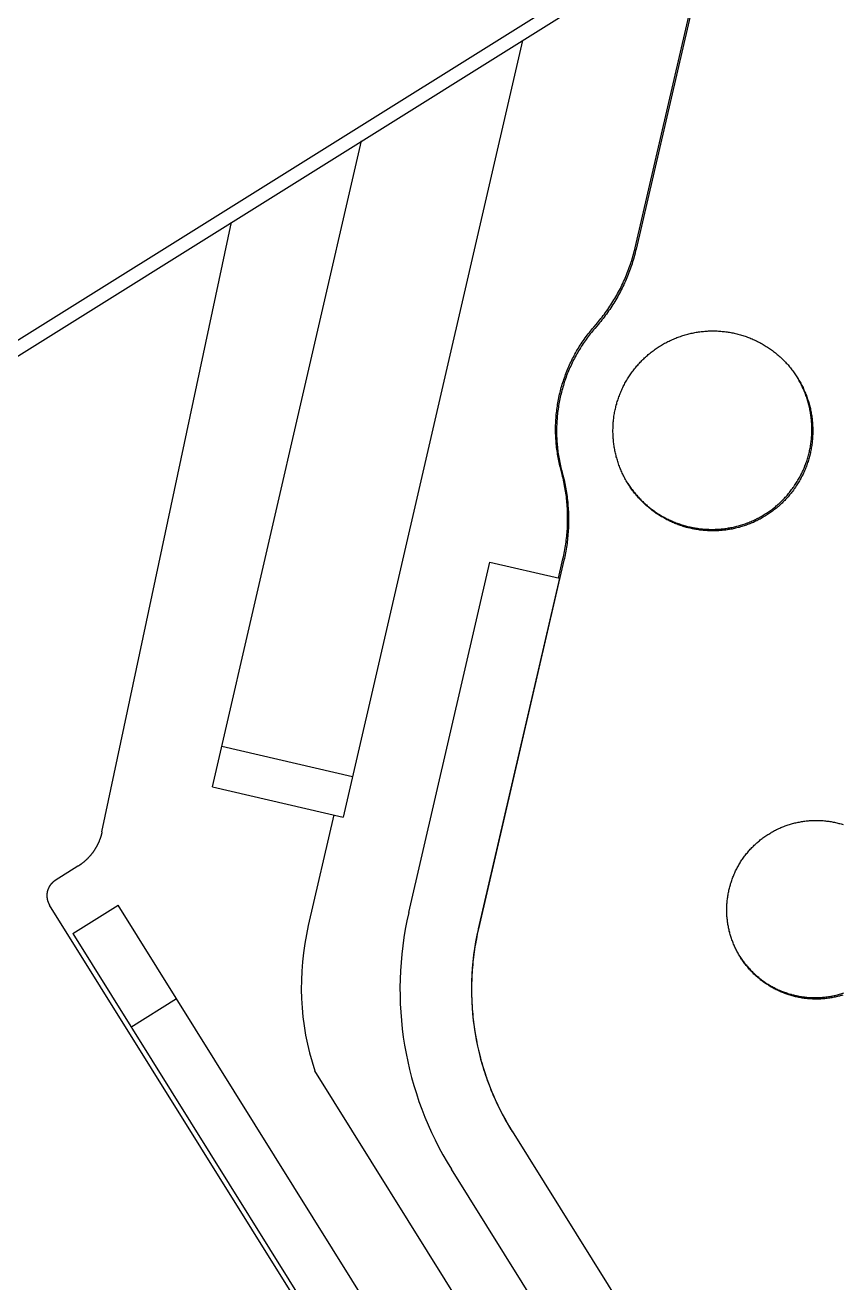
# Model space of a CAD drawing. Extents: x 1551 to 113148, y -1700 to 77018.
# Drawn here: x 14222.3 to 14313.9, y 59973.6 to 60114.3 of the extents above; entities that cross this region are included whole.
import ezdxf

# ---------------------------------------------------------------- set-up
doc = ezdxf.new("R2010")
doc.units = 0
doc.header["$LTSCALE"] = 500
doc.header["$MEASUREMENT"] = 0
doc.linetypes.add('CENTER', pattern=[3, 2.5, -0.25, 0, -0.25])
doc.layers.get('0').update_dxf_attribs({"linetype": 'CONTINUOUS'})

# ---------------------------------------------------------------- blocks, each defined once
blk = doc.blocks.new('platform_side')
at = {"linetype": 'Continuous'}
for p, q in [((-11331.72, 5303.7), (-9545.99, 6419.55)), ((-11330.93, 5302.43), (-9545.19, 6418.28)), ((-9820.26, 6215.32), (-9811.83, 6251.66)), ((-9811.67, 6251.77), (-9820.16, 6215.15)), ((-9832.89, 6238.51), (-9852.95, 6151.62)), ((-9867.56, 6155), (-9850.88, 6227.27)), ((-9879.95, 6149.95), (-9865.45, 6218.16)), ((-9821.1, 6188.98), (-9821.08, 6188.94)), ((-9845.61, 6140.92), (-9836.52, 6180.13)), ((-9828.23, 6180.35), (-9837.8, 6139.09)), ((-9836.52, 6180.13), (-9828.73, 6178.33)), ((-9828.84, 6178.35), (-9828.34, 6180.51)), ((-9828.73, 6178.33), (-9837.82, 6139.12)), ((-9866.52, 6159.53), (-9851.9, 6156.15)), ((-9867.56, 6155), (-9852.95, 6151.62)), ((-9856.84, 6139.48), (-9853.94, 6151.85)), ((-9882.64, 6146.11), (-9885.18, 6144.52)), ((-9835.43, 6061.13), (-9885.82, 6141.77)), ((-9883.23, 6138.57), (-9878.14, 6141.75)), ((-9806.8, 6027.57), (-9878.14, 6141.75)), ((-9883.23, 6138.57), (-9811.89, 6024.39)), ((-9808.54, 6136.03), (-9808.52, 6136)), ((-9876.7, 6128.12), (-9871.61, 6131.3)), ((-9839.15, 6096.06), (-9856.13, 6123.23)), ((-9834.03, 6116.45), (-9798.01, 6058.79)), ((-9763.57, 5988.58), (-9840.82, 6112.21))]:
    blk.add_line(p, q, dxfattribs=at)
for points in [[(-9824.9, 6206.44), (-9824.63, 6206.74), (-9824.49, 6206.9), (-9824.36, 6207.06), (-9824.22, 6207.23), (-9824.09, 6207.39), (-9823.96, 6207.56), (-9823.83, 6207.72), (-9823.7, 6207.89), (-9823.58, 6208.06), (-9823.46, 6208.23), (-9823.33, 6208.41), (-9823.21, 6208.58), (-9823.1, 6208.76), (-9822.98, 6208.93), (-9822.87, 6209.11), (-9822.75, 6209.29), (-9822.64, 6209.47), (-9822.54, 6209.65), (-9822.43, 6209.83), (-9822.32, 6210.01), (-9822.22, 6210.2), (-9822.12, 6210.39), (-9822.02, 6210.57), (-9821.92, 6210.76), (-9821.83, 6210.95), (-9821.74, 6211.14), (-9821.65, 6211.33), (-9821.56, 6211.52), (-9821.47, 6211.71), (-9821.38, 6211.91), (-9821.3, 6212.1), (-9821.22, 6212.3), (-9821.14, 6212.49), (-9821.07, 6212.69), (-9820.99, 6212.89), (-9820.92, 6213.09), (-9820.85, 6213.29), (-9820.78, 6213.49), (-9820.71, 6213.69), (-9820.65, 6213.89), (-9820.59, 6214.09), (-9820.53, 6214.3), (-9820.47, 6214.5), (-9820.42, 6214.7), (-9820.36, 6214.91), (-9820.31, 6215.11), (-9820.26, 6215.32)], [(-9820.16, 6215.15), (-9820.21, 6214.95), (-9820.26, 6214.74), (-9820.31, 6214.54), (-9820.37, 6214.33), (-9820.42, 6214.13), (-9820.48, 6213.93), (-9820.54, 6213.73), (-9820.61, 6213.53), (-9820.67, 6213.33), (-9820.74, 6213.13), (-9820.81, 6212.93), (-9820.88, 6212.73), (-9820.96, 6212.53), (-9821.04, 6212.33), (-9821.11, 6212.14), (-9821.19, 6211.94), (-9821.28, 6211.75), (-9821.36, 6211.56), (-9821.45, 6211.36), (-9821.54, 6211.17), (-9821.63, 6210.98), (-9821.72, 6210.79), (-9821.82, 6210.6), (-9821.91, 6210.41), (-9822.01, 6210.23), (-9822.11, 6210.04), (-9822.21, 6209.86), (-9822.32, 6209.67), (-9822.43, 6209.49), (-9822.53, 6209.31), (-9822.65, 6209.13), (-9822.76, 6208.95), (-9822.87, 6208.77), (-9822.99, 6208.59), (-9823.11, 6208.42), (-9823.23, 6208.25), (-9823.35, 6208.07), (-9823.47, 6207.9), (-9823.6, 6207.73), (-9823.72, 6207.56), (-9823.85, 6207.39), (-9823.98, 6207.23), (-9824.12, 6207.06), (-9824.25, 6206.9), (-9824.39, 6206.74), (-9824.53, 6206.57), (-9824.79, 6206.27)], [(-9828.48, 6190.14), (-9828.59, 6190.53), (-9828.63, 6190.71), (-9828.68, 6190.9), (-9828.72, 6191.09), (-9828.77, 6191.28), (-9828.81, 6191.46), (-9828.84, 6191.65), (-9828.88, 6191.84), (-9828.91, 6192.03), (-9828.94, 6192.22), (-9828.97, 6192.41), (-9829, 6192.6), (-9829.03, 6192.79), (-9829.05, 6192.98), (-9829.07, 6193.17), (-9829.09, 6193.37), (-9829.11, 6193.56), (-9829.12, 6193.75), (-9829.13, 6193.94), (-9829.14, 6194.13), (-9829.15, 6194.33), (-9829.16, 6194.52), (-9829.16, 6194.71), (-9829.16, 6194.9), (-9829.16, 6195.1), (-9829.16, 6195.29), (-9829.16, 6195.48), (-9829.15, 6195.67), (-9829.14, 6195.87), (-9829.13, 6196.06), (-9829.12, 6196.25), (-9829.1, 6196.44), (-9829.09, 6196.64), (-9829.07, 6196.83), (-9829.04, 6197.02), (-9829.02, 6197.21), (-9829, 6197.4), (-9828.97, 6197.59), (-9828.94, 6197.78), (-9828.91, 6197.97), (-9828.87, 6198.16), (-9828.84, 6198.35), (-9828.8, 6198.54), (-9828.76, 6198.73), (-9828.72, 6198.92), (-9828.67, 6199.11), (-9828.62, 6199.29), (-9828.58, 6199.48), (-9828.53, 6199.67), (-9828.47, 6199.85), (-9828.42, 6200.04), (-9828.36, 6200.22), (-9828.3, 6200.41), (-9828.24, 6200.59), (-9828.18, 6200.77), (-9828.11, 6200.96), (-9828.05, 6201.14), (-9827.98, 6201.32), (-9827.91, 6201.5), (-9827.83, 6201.68), (-9827.76, 6201.86), (-9827.68, 6202.03), (-9827.6, 6202.21), (-9827.52, 6202.39), (-9827.44, 6202.56), (-9827.35, 6202.73), (-9827.27, 6202.91), (-9827.18, 6203.08), (-9827.09, 6203.25), (-9827, 6203.42), (-9826.9, 6203.59), (-9826.81, 6203.76), (-9826.71, 6203.93), (-9826.61, 6204.09), (-9826.51, 6204.26), (-9826.4, 6204.42), (-9826.3, 6204.58), (-9826.19, 6204.74), (-9826.08, 6204.9), (-9825.97, 6205.06), (-9825.86, 6205.22), (-9825.74, 6205.38), (-9825.63, 6205.53), (-9825.51, 6205.69), (-9825.39, 6205.84), (-9825.27, 6205.99), (-9825.15, 6206.14), (-9825.02, 6206.29), (-9824.9, 6206.44)], [(-9824.79, 6206.27), (-9824.92, 6206.12), (-9825.04, 6205.98), (-9825.16, 6205.83), (-9825.28, 6205.68), (-9825.4, 6205.53), (-9825.52, 6205.37), (-9825.63, 6205.22), (-9825.75, 6205.06), (-9825.86, 6204.91), (-9825.97, 6204.75), (-9826.08, 6204.59), (-9826.18, 6204.43), (-9826.29, 6204.27), (-9826.39, 6204.11), (-9826.49, 6203.94), (-9826.59, 6203.78), (-9826.69, 6203.61), (-9826.79, 6203.45), (-9826.88, 6203.28), (-9826.97, 6203.11), (-9827.06, 6202.94), (-9827.15, 6202.77), (-9827.24, 6202.59), (-9827.32, 6202.42), (-9827.4, 6202.25), (-9827.48, 6202.07), (-9827.56, 6201.9), (-9827.64, 6201.72), (-9827.72, 6201.54), (-9827.79, 6201.36), (-9827.86, 6201.19), (-9827.93, 6201.01), (-9828, 6200.82), (-9828.06, 6200.64), (-9828.12, 6200.46), (-9828.19, 6200.28), (-9828.25, 6200.09), (-9828.3, 6199.91), (-9828.36, 6199.73), (-9828.41, 6199.54), (-9828.46, 6199.35), (-9828.51, 6199.17), (-9828.56, 6198.98), (-9828.6, 6198.79), (-9828.65, 6198.6), (-9828.69, 6198.41), (-9828.72, 6198.23), (-9828.76, 6198.04), (-9828.8, 6197.85), (-9828.83, 6197.66), (-9828.86, 6197.46), (-9828.89, 6197.27), (-9828.91, 6197.08), (-9828.94, 6196.89), (-9828.96, 6196.7), (-9828.98, 6196.51), (-9829, 6196.31), (-9829.01, 6196.12), (-9829.02, 6195.93), (-9829.04, 6195.73), (-9829.04, 6195.54), (-9829.05, 6195.35), (-9829.06, 6195.15), (-9829.06, 6194.96), (-9829.06, 6194.77), (-9829.06, 6194.57), (-9829.05, 6194.38), (-9829.05, 6194.19), (-9829.04, 6193.99), (-9829.03, 6193.8), (-9829.02, 6193.61), (-9829, 6193.41), (-9828.99, 6193.22), (-9828.97, 6193.03), (-9828.95, 6192.83), (-9828.92, 6192.64), (-9828.9, 6192.45), (-9828.87, 6192.26), (-9828.84, 6192.07), (-9828.81, 6191.88), (-9828.78, 6191.68), (-9828.74, 6191.49), (-9828.7, 6191.3), (-9828.66, 6191.11), (-9828.62, 6190.92), (-9828.58, 6190.74), (-9828.53, 6190.55), (-9828.48, 6190.36), (-9828.38, 6189.97)], [(-9821.05, 6188.89), (-9821.12, 6189.01), (-9821.19, 6189.13), (-9821.26, 6189.25), (-9821.33, 6189.37), (-9821.4, 6189.49), (-9821.46, 6189.61), (-9821.53, 6189.74), (-9821.59, 6189.86), (-9821.65, 6189.98), (-9821.71, 6190.11), (-9821.76, 6190.23), (-9821.82, 6190.36), (-9821.88, 6190.49), (-9821.93, 6190.62), (-9821.98, 6190.74), (-9822.03, 6190.87), (-9822.08, 6191), (-9822.12, 6191.13), (-9822.17, 6191.27), (-9822.21, 6191.4), (-9822.25, 6191.53), (-9822.29, 6191.66), (-9822.33, 6191.79), (-9822.37, 6191.93), (-9822.4, 6192.06), (-9822.44, 6192.2), (-9822.47, 6192.33), (-9822.5, 6192.47), (-9822.53, 6192.6), (-9822.55, 6192.74), (-9822.58, 6192.88), (-9822.6, 6193.01), (-9822.62, 6193.15), (-9822.64, 6193.29), (-9822.66, 6193.42), (-9822.68, 6193.56), (-9822.69, 6193.7), (-9822.7, 6193.84), (-9822.72, 6193.98), (-9822.73, 6194.12), (-9822.73, 6194.25), (-9822.74, 6194.39), (-9822.74, 6194.53), (-9822.75, 6194.67), (-9822.75, 6194.81), (-9822.75, 6194.95), (-9822.74, 6195.09), (-9822.74, 6195.23), (-9822.73, 6195.36), (-9822.73, 6195.5), (-9822.72, 6195.64), (-9822.71, 6195.78), (-9822.69, 6195.92), (-9822.68, 6196.06), (-9822.66, 6196.2), (-9822.64, 6196.33), (-9822.63, 6196.47), (-9822.6, 6196.61), (-9822.58, 6196.75), (-9822.56, 6196.88), (-9822.53, 6197.02), (-9822.5, 6197.16), (-9822.47, 6197.29), (-9822.44, 6197.43), (-9822.41, 6197.56), (-9822.37, 6197.7), (-9822.33, 6197.83), (-9822.3, 6197.97), (-9822.26, 6198.1), (-9822.21, 6198.23), (-9822.17, 6198.36), (-9822.13, 6198.5), (-9822.08, 6198.63), (-9822.03, 6198.76), (-9821.98, 6198.89), (-9821.93, 6199.02), (-9821.88, 6199.15), (-9821.82, 6199.28), (-9821.77, 6199.4), (-9821.71, 6199.53), (-9821.65, 6199.66), (-9821.59, 6199.78), (-9821.52, 6199.91), (-9821.46, 6200.03), (-9821.4, 6200.15), (-9821.33, 6200.27), (-9821.26, 6200.39), (-9821.19, 6200.51), (-9821.12, 6200.63), (-9821.05, 6200.75), (-9820.97, 6200.87), (-9820.9, 6200.98), (-9820.82, 6201.1), (-9820.74, 6201.21), (-9820.66, 6201.32), (-9820.58, 6201.44), (-9820.5, 6201.55), (-9820.41, 6201.66), (-9820.33, 6201.77), (-9820.24, 6201.88), (-9820.15, 6201.98), (-9820.06, 6202.09), (-9819.97, 6202.19), (-9819.88, 6202.3), (-9819.79, 6202.4), (-9819.69, 6202.5), (-9819.6, 6202.6), (-9819.5, 6202.7), (-9819.4, 6202.8), (-9819.3, 6202.89), (-9819.2, 6202.99), (-9819.1, 6203.08), (-9819, 6203.18), (-9818.89, 6203.27), (-9818.79, 6203.36), (-9818.68, 6203.45), (-9818.57, 6203.53), (-9818.47, 6203.62), (-9818.36, 6203.71), (-9818.25, 6203.79), (-9818.13, 6203.87), (-9818.02, 6203.95), (-9817.91, 6204.03), (-9817.79, 6204.11), (-9817.68, 6204.19), (-9817.56, 6204.26), (-9817.44, 6204.34), (-9817.32, 6204.41), (-9817.2, 6204.48), (-9817.08, 6204.55), (-9816.96, 6204.62), (-9816.84, 6204.68), (-9816.72, 6204.75), (-9816.59, 6204.81), (-9816.47, 6204.87), (-9816.34, 6204.93), (-9816.22, 6204.99), (-9816.09, 6205.05), (-9815.96, 6205.1), (-9815.83, 6205.16), (-9815.71, 6205.21), (-9815.58, 6205.26), (-9815.45, 6205.31), (-9815.32, 6205.36), (-9815.18, 6205.4), (-9815.05, 6205.45), (-9814.92, 6205.49), (-9814.79, 6205.53), (-9814.65, 6205.57), (-9814.52, 6205.61), (-9814.38, 6205.64), (-9814.25, 6205.68), (-9814.11, 6205.71), (-9813.98, 6205.74), (-9813.84, 6205.77), (-9813.71, 6205.8), (-9813.57, 6205.83), (-9813.43, 6205.85), (-9813.29, 6205.87), (-9813.16, 6205.89), (-9813.02, 6205.91), (-9812.88, 6205.93), (-9812.74, 6205.95), (-9812.6, 6205.96), (-9812.46, 6205.97), (-9812.32, 6205.98), (-9812.18, 6205.99), (-9812.05, 6206), (-9811.91, 6206), (-9811.77, 6206.01), (-9811.63, 6206.01), (-9811.49, 6206.01), (-9811.35, 6206.01), (-9811.21, 6206), (-9811.08, 6206), (-9810.94, 6205.99), (-9810.8, 6205.98), (-9810.66, 6205.97), (-9810.52, 6205.96), (-9810.39, 6205.95), (-9810.25, 6205.93), (-9810.11, 6205.91), (-9809.97, 6205.89), (-9809.84, 6205.87), (-9809.7, 6205.85), (-9809.56, 6205.83), (-9809.43, 6205.8), (-9809.29, 6205.78), (-9809.16, 6205.75), (-9809.02, 6205.72), (-9808.89, 6205.68), (-9808.75, 6205.65), (-9808.62, 6205.61), (-9808.48, 6205.58), (-9808.35, 6205.54), (-9808.22, 6205.5), (-9808.09, 6205.46), (-9807.95, 6205.41), (-9807.82, 6205.37)], [(-9807.82, 6205.37), (-9807.69, 6205.32), (-9807.56, 6205.27), (-9807.43, 6205.22), (-9807.31, 6205.17), (-9807.18, 6205.11), (-9807.05, 6205.06), (-9806.92, 6205), (-9806.8, 6204.94), (-9806.67, 6204.88), (-9806.55, 6204.82), (-9806.42, 6204.76), (-9806.3, 6204.7), (-9806.18, 6204.63), (-9806.06, 6204.56), (-9805.94, 6204.49), (-9805.82, 6204.42), (-9805.7, 6204.35), (-9805.58, 6204.28), (-9805.46, 6204.2), (-9805.35, 6204.12), (-9805.23, 6204.05), (-9805.12, 6203.97), (-9805, 6203.89), (-9804.89, 6203.8), (-9804.78, 6203.72), (-9804.67, 6203.64), (-9804.56, 6203.55), (-9804.45, 6203.46), (-9804.35, 6203.37), (-9804.24, 6203.28), (-9804.14, 6203.19), (-9804.03, 6203.1), (-9803.93, 6203), (-9803.83, 6202.91), (-9803.73, 6202.81), (-9803.63, 6202.71), (-9803.53, 6202.61), (-9803.44, 6202.51), (-9803.34, 6202.41), (-9803.25, 6202.31), (-9803.15, 6202.2), (-9803.06, 6202.1), (-9802.97, 6201.99), (-9802.88, 6201.88), (-9802.8, 6201.77), (-9802.71, 6201.66), (-9802.62, 6201.55), (-9802.54, 6201.44), (-9802.46, 6201.33), (-9802.38, 6201.21), (-9802.3, 6201.1), (-9802.22, 6200.98), (-9802.15, 6200.87), (-9802.07, 6200.75)], [(-9802.07, 6200.75), (-9802, 6200.63), (-9801.93, 6200.51), (-9801.86, 6200.39), (-9801.79, 6200.27), (-9801.72, 6200.15), (-9801.66, 6200.03), (-9801.59, 6199.91), (-9801.53, 6199.78), (-9801.47, 6199.66), (-9801.41, 6199.53), (-9801.36, 6199.41), (-9801.3, 6199.28), (-9801.25, 6199.15), (-9801.19, 6199.03), (-9801.14, 6198.9), (-9801.09, 6198.77), (-9801.04, 6198.64), (-9801, 6198.51), (-9800.95, 6198.38), (-9800.91, 6198.24), (-9800.87, 6198.11), (-9800.83, 6197.98), (-9800.79, 6197.85), (-9800.75, 6197.71), (-9800.72, 6197.58), (-9800.68, 6197.44), (-9800.65, 6197.31), (-9800.62, 6197.17), (-9800.59, 6197.04), (-9800.57, 6196.9), (-9800.54, 6196.77), (-9800.52, 6196.63), (-9800.5, 6196.49), (-9800.48, 6196.36), (-9800.46, 6196.22), (-9800.44, 6196.08), (-9800.43, 6195.94), (-9800.42, 6195.8), (-9800.4, 6195.66), (-9800.39, 6195.53), (-9800.39, 6195.39), (-9800.38, 6195.25), (-9800.38, 6195.11), (-9800.37, 6194.97), (-9800.37, 6194.83), (-9800.37, 6194.69), (-9800.38, 6194.55), (-9800.38, 6194.42), (-9800.39, 6194.28), (-9800.39, 6194.14), (-9800.4, 6194), (-9800.41, 6193.86), (-9800.43, 6193.72), (-9800.44, 6193.58), (-9800.46, 6193.45), (-9800.48, 6193.31), (-9800.5, 6193.17), (-9800.52, 6193.03), (-9800.54, 6192.9), (-9800.56, 6192.76), (-9800.59, 6192.62), (-9800.62, 6192.49), (-9800.65, 6192.35), (-9800.68, 6192.21), (-9800.71, 6192.08), (-9800.75, 6191.94), (-9800.79, 6191.81), (-9800.82, 6191.68), (-9800.86, 6191.54), (-9800.91, 6191.41), (-9800.95, 6191.28), (-9800.99, 6191.15), (-9801.04, 6191.01), (-9801.09, 6190.88), (-9801.14, 6190.75), (-9801.19, 6190.62), (-9801.24, 6190.49), (-9801.3, 6190.37), (-9801.35, 6190.24), (-9801.41, 6190.11), (-9801.47, 6189.99), (-9801.53, 6189.86), (-9801.6, 6189.74), (-9801.66, 6189.61), (-9801.72, 6189.49), (-9801.79, 6189.37), (-9801.86, 6189.25), (-9801.93, 6189.13), (-9802, 6189.01), (-9802.07, 6188.89), (-9802.15, 6188.77), (-9802.22, 6188.66), (-9802.3, 6188.54), (-9802.38, 6188.43), (-9802.46, 6188.32), (-9802.54, 6188.2), (-9802.62, 6188.09), (-9802.71, 6187.98), (-9802.79, 6187.87), (-9802.88, 6187.77), (-9802.97, 6187.66), (-9803.06, 6187.55), (-9803.15, 6187.45), (-9803.24, 6187.34), (-9803.33, 6187.24), (-9803.43, 6187.14), (-9803.52, 6187.04), (-9803.62, 6186.94), (-9803.72, 6186.84), (-9803.82, 6186.75), (-9803.92, 6186.65), (-9804.02, 6186.56), (-9804.12, 6186.46), (-9804.23, 6186.37), (-9804.33, 6186.28), (-9804.44, 6186.19), (-9804.55, 6186.11), (-9804.65, 6186.02), (-9804.76, 6185.94), (-9804.87, 6185.85), (-9804.99, 6185.77), (-9805.1, 6185.69), (-9805.21, 6185.61), (-9805.33, 6185.53), (-9805.44, 6185.45), (-9805.56, 6185.38), (-9805.68, 6185.31), (-9805.8, 6185.23), (-9805.92, 6185.16), (-9806.04, 6185.09), (-9806.16, 6185.02), (-9806.28, 6184.96), (-9806.4, 6184.89), (-9806.53, 6184.83), (-9806.65, 6184.77), (-9806.78, 6184.71), (-9806.9, 6184.65), (-9807.03, 6184.59), (-9807.16, 6184.54), (-9807.29, 6184.48), (-9807.41, 6184.43), (-9807.54, 6184.38), (-9807.67, 6184.33), (-9807.8, 6184.28), (-9807.94, 6184.24), (-9808.07, 6184.19), (-9808.2, 6184.15), (-9808.33, 6184.11), (-9808.47, 6184.07), (-9808.6, 6184.03), (-9808.74, 6184), (-9808.87, 6183.96), (-9809.01, 6183.93), (-9809.14, 6183.9), (-9809.28, 6183.87), (-9809.41, 6183.84), (-9809.55, 6183.82), (-9809.69, 6183.79), (-9809.83, 6183.77), (-9809.96, 6183.75), (-9810.1, 6183.73), (-9810.24, 6183.71), (-9810.38, 6183.7), (-9810.52, 6183.68), (-9810.66, 6183.67), (-9810.8, 6183.66), (-9810.94, 6183.65), (-9811.07, 6183.64), (-9811.21, 6183.64), (-9811.35, 6183.64), (-9811.49, 6183.63), (-9811.63, 6183.63), (-9811.77, 6183.64), (-9811.91, 6183.64), (-9812.04, 6183.64), (-9812.18, 6183.65), (-9812.32, 6183.66), (-9812.46, 6183.67), (-9812.6, 6183.68), (-9812.73, 6183.7), (-9812.87, 6183.71), (-9813.01, 6183.73), (-9813.15, 6183.75), (-9813.28, 6183.77), (-9813.42, 6183.79), (-9813.56, 6183.81), (-9813.69, 6183.84), (-9813.83, 6183.87), (-9813.96, 6183.89), (-9814.1, 6183.93), (-9814.23, 6183.96), (-9814.37, 6183.99), (-9814.5, 6184.03), (-9814.64, 6184.06), (-9814.77, 6184.1), (-9814.9, 6184.14), (-9815.03, 6184.19), (-9815.17, 6184.23), (-9815.3, 6184.28)], [(-9802.03, 6200.68), (-9802.1, 6200.8), (-9802.12, 6200.83)], [(-9800.53, 6193.86), (-9800.52, 6194), (-9800.51, 6194.14), (-9800.5, 6194.28), (-9800.49, 6194.41), (-9800.49, 6194.55), (-9800.48, 6194.69), (-9800.48, 6194.83), (-9800.48, 6194.97), (-9800.48, 6195.11), (-9800.48, 6195.25), (-9800.48, 6195.39), (-9800.49, 6195.52), (-9800.5, 6195.66), (-9800.51, 6195.8), (-9800.52, 6195.94), (-9800.53, 6196.08), (-9800.54, 6196.22), (-9800.56, 6196.36), (-9800.58, 6196.49), (-9800.6, 6196.63), (-9800.62, 6196.77), (-9800.64, 6196.91), (-9800.67, 6197.04), (-9800.69, 6197.18), (-9800.72, 6197.32), (-9800.75, 6197.45), (-9800.78, 6197.59), (-9800.82, 6197.72), (-9800.85, 6197.86), (-9800.89, 6197.99), (-9800.93, 6198.13), (-9800.97, 6198.26), (-9801.01, 6198.39), (-9801.05, 6198.52), (-9801.09, 6198.66), (-9801.14, 6198.79), (-9801.19, 6198.92), (-9801.24, 6199.05), (-9801.29, 6199.18), (-9801.34, 6199.31), (-9801.4, 6199.44), (-9801.45, 6199.56), (-9801.51, 6199.69), (-9801.57, 6199.82), (-9801.63, 6199.94), (-9801.7, 6200.07), (-9801.76, 6200.19), (-9801.83, 6200.31), (-9801.89, 6200.44), (-9801.96, 6200.56), (-9802.03, 6200.68)], [(-9821.08, 6188.94), (-9821, 6188.83), (-9820.93, 6188.71), (-9820.85, 6188.6), (-9820.77, 6188.48), (-9820.69, 6188.37), (-9820.6, 6188.26), (-9820.52, 6188.15), (-9820.43, 6188.04), (-9820.35, 6187.93), (-9820.26, 6187.83), (-9820.17, 6187.72), (-9820.08, 6187.62), (-9819.99, 6187.51), (-9819.9, 6187.41), (-9819.8, 6187.31), (-9819.71, 6187.21), (-9819.61, 6187.11), (-9819.51, 6187.01), (-9819.41, 6186.92), (-9819.31, 6186.82), (-9819.21, 6186.73), (-9819.11, 6186.63), (-9819, 6186.54), (-9818.9, 6186.45), (-9818.79, 6186.36), (-9818.68, 6186.27), (-9818.57, 6186.19), (-9818.46, 6186.1), (-9818.35, 6186.02), (-9818.24, 6185.94), (-9818.13, 6185.86), (-9818.02, 6185.78), (-9817.9, 6185.7), (-9817.79, 6185.62), (-9817.67, 6185.55), (-9817.55, 6185.47), (-9817.43, 6185.4), (-9817.31, 6185.33), (-9817.19, 6185.26), (-9817.07, 6185.19), (-9816.95, 6185.13), (-9816.83, 6185.06), (-9816.7, 6185), (-9816.58, 6184.94), (-9816.45, 6184.88), (-9816.33, 6184.82), (-9816.2, 6184.76), (-9816.07, 6184.71), (-9815.95, 6184.65), (-9815.82, 6184.6), (-9815.69, 6184.55), (-9815.56, 6184.5), (-9815.43, 6184.45), (-9815.3, 6184.41), (-9815.16, 6184.36), (-9815.03, 6184.32), (-9814.9, 6184.28), (-9814.76, 6184.24), (-9814.63, 6184.2), (-9814.5, 6184.16), (-9814.36, 6184.13), (-9814.23, 6184.1), (-9814.09, 6184.07), (-9813.95, 6184.04), (-9813.82, 6184.01), (-9813.68, 6183.98), (-9813.54, 6183.96), (-9813.41, 6183.94), (-9813.27, 6183.92), (-9813.13, 6183.9), (-9812.99, 6183.88), (-9812.85, 6183.86), (-9812.72, 6183.85), (-9812.58, 6183.84), (-9812.44, 6183.83), (-9812.3, 6183.82), (-9812.16, 6183.81), (-9812.02, 6183.81), (-9811.88, 6183.8), (-9811.74, 6183.8), (-9811.6, 6183.8), (-9811.46, 6183.8), (-9811.32, 6183.81), (-9811.18, 6183.81), (-9811.05, 6183.82), (-9810.91, 6183.83), (-9810.77, 6183.84), (-9810.63, 6183.85), (-9810.49, 6183.86), (-9810.36, 6183.88), (-9810.22, 6183.89), (-9810.08, 6183.91), (-9809.94, 6183.93), (-9809.81, 6183.96), (-9809.67, 6183.98), (-9809.54, 6184), (-9809.4, 6184.03), (-9809.26, 6184.06), (-9809.13, 6184.09), (-9808.99, 6184.12), (-9808.86, 6184.16), (-9808.73, 6184.19), (-9808.59, 6184.23), (-9808.46, 6184.27), (-9808.33, 6184.31), (-9808.2, 6184.35), (-9808.06, 6184.4), (-9807.93, 6184.44), (-9807.8, 6184.49), (-9807.67, 6184.54), (-9807.54, 6184.59), (-9807.41, 6184.64), (-9807.29, 6184.69), (-9807.16, 6184.75), (-9807.03, 6184.8), (-9806.91, 6184.86), (-9806.78, 6184.92), (-9806.66, 6184.98), (-9806.53, 6185.05), (-9806.41, 6185.11), (-9806.29, 6185.18), (-9806.17, 6185.24), (-9806.05, 6185.31), (-9805.93, 6185.38), (-9805.81, 6185.46), (-9805.69, 6185.53), (-9805.57, 6185.6), (-9805.46, 6185.68), (-9805.34, 6185.76), (-9805.23, 6185.84), (-9805.11, 6185.92), (-9805, 6186), (-9804.89, 6186.08), (-9804.78, 6186.17), (-9804.67, 6186.26), (-9804.56, 6186.34), (-9804.46, 6186.43), (-9804.35, 6186.52), (-9804.25, 6186.61), (-9804.14, 6186.71), (-9804.04, 6186.8), (-9803.94, 6186.9), (-9803.84, 6186.99), (-9803.74, 6187.09), (-9803.64, 6187.19), (-9803.55, 6187.29), (-9803.45, 6187.39), (-9803.36, 6187.49), (-9803.26, 6187.6), (-9803.17, 6187.7), (-9803.08, 6187.81), (-9802.99, 6187.92), (-9802.91, 6188.03), (-9802.82, 6188.14), (-9802.74, 6188.25), (-9802.65, 6188.36), (-9802.57, 6188.47), (-9802.49, 6188.58), (-9802.41, 6188.7), (-9802.33, 6188.82), (-9802.26, 6188.93), (-9802.18, 6189.05), (-9802.11, 6189.17), (-9802.04, 6189.29), (-9801.97, 6189.41), (-9801.9, 6189.53), (-9801.83, 6189.65), (-9801.77, 6189.77), (-9801.7, 6189.9), (-9801.64, 6190.02), (-9801.58, 6190.15), (-9801.52, 6190.27), (-9801.46, 6190.4), (-9801.41, 6190.52), (-9801.35, 6190.65), (-9801.3, 6190.78), (-9801.25, 6190.91), (-9801.2, 6191.04), (-9801.15, 6191.17), (-9801.1, 6191.3), (-9801.06, 6191.43), (-9801.02, 6191.56), (-9800.97, 6191.69), (-9800.93, 6191.82), (-9800.9, 6191.96), (-9800.86, 6192.09), (-9800.82, 6192.22), (-9800.79, 6192.36), (-9800.76, 6192.49), (-9800.73, 6192.63), (-9800.7, 6192.76), (-9800.67, 6192.9), (-9800.65, 6193.04), (-9800.62, 6193.17), (-9800.6, 6193.31), (-9800.58, 6193.45), (-9800.56, 6193.59), (-9800.55, 6193.72), (-9800.53, 6193.86)], [(-9828.34, 6180.51), (-9828.29, 6180.72), (-9828.24, 6180.93), (-9828.2, 6181.13), (-9828.16, 6181.34), (-9828.12, 6181.55), (-9828.09, 6181.76), (-9828.06, 6181.96), (-9828.02, 6182.17), (-9827.99, 6182.38), (-9827.97, 6182.59), (-9827.94, 6182.8), (-9827.92, 6183.01), (-9827.9, 6183.22), (-9827.88, 6183.43), (-9827.87, 6183.64), (-9827.85, 6183.85), (-9827.84, 6184.06), (-9827.83, 6184.27), (-9827.83, 6184.48), (-9827.82, 6184.7), (-9827.82, 6184.91), (-9827.82, 6185.12), (-9827.82, 6185.33), (-9827.82, 6185.54), (-9827.83, 6185.75), (-9827.84, 6185.96), (-9827.85, 6186.17), (-9827.86, 6186.38), (-9827.88, 6186.6), (-9827.9, 6186.81), (-9827.92, 6187.02), (-9827.94, 6187.23), (-9827.96, 6187.44), (-9827.99, 6187.65), (-9828.02, 6187.86), (-9828.05, 6188.07), (-9828.08, 6188.27), (-9828.12, 6188.48), (-9828.16, 6188.69), (-9828.2, 6188.9), (-9828.24, 6189.11), (-9828.28, 6189.31), (-9828.33, 6189.52), (-9828.38, 6189.73), (-9828.43, 6189.93), (-9828.48, 6190.14)], [(-9828.38, 6189.97), (-9828.32, 6189.77), (-9828.27, 6189.56), (-9828.22, 6189.36), (-9828.18, 6189.15), (-9828.13, 6188.94), (-9828.09, 6188.74), (-9828.05, 6188.53), (-9828.02, 6188.32), (-9827.98, 6188.11), (-9827.95, 6187.91), (-9827.92, 6187.7), (-9827.89, 6187.49), (-9827.86, 6187.28), (-9827.84, 6187.07), (-9827.81, 6186.86), (-9827.79, 6186.65), (-9827.78, 6186.44), (-9827.76, 6186.23), (-9827.75, 6186.02), (-9827.74, 6185.81), (-9827.73, 6185.59), (-9827.72, 6185.38), (-9827.72, 6185.17), (-9827.71, 6184.96), (-9827.71, 6184.75), (-9827.72, 6184.54), (-9827.72, 6184.33), (-9827.73, 6184.12), (-9827.74, 6183.9), (-9827.75, 6183.69), (-9827.76, 6183.48), (-9827.78, 6183.27), (-9827.8, 6183.06), (-9827.82, 6182.85), (-9827.84, 6182.64), (-9827.86, 6182.43), (-9827.89, 6182.22), (-9827.92, 6182.01), (-9827.95, 6181.8), (-9827.98, 6181.59), (-9828.02, 6181.38), (-9828.06, 6181.17), (-9828.1, 6180.97), (-9828.14, 6180.76), (-9828.18, 6180.55), (-9828.23, 6180.35)], [(-9815.3, 6184.28), (-9815.43, 6184.32), (-9815.56, 6184.37), (-9815.69, 6184.42), (-9815.81, 6184.47), (-9815.94, 6184.53), (-9816.07, 6184.58), (-9816.2, 6184.64), (-9816.32, 6184.7), (-9816.45, 6184.76), (-9816.57, 6184.82), (-9816.7, 6184.88), (-9816.82, 6184.95), (-9816.94, 6185.01), (-9817.06, 6185.08), (-9817.18, 6185.15), (-9817.3, 6185.22), (-9817.42, 6185.29), (-9817.54, 6185.37), (-9817.66, 6185.44), (-9817.77, 6185.52), (-9817.89, 6185.59), (-9818, 6185.67), (-9818.12, 6185.75), (-9818.23, 6185.84), (-9818.34, 6185.92), (-9818.45, 6186.01), (-9818.56, 6186.09), (-9818.67, 6186.18), (-9818.77, 6186.27), (-9818.88, 6186.36), (-9818.98, 6186.45), (-9819.09, 6186.54), (-9819.19, 6186.64), (-9819.29, 6186.73), (-9819.39, 6186.83), (-9819.49, 6186.93), (-9819.59, 6187.03), (-9819.69, 6187.13), (-9819.78, 6187.23), (-9819.87, 6187.33), (-9819.97, 6187.44), (-9820.06, 6187.54), (-9820.15, 6187.65), (-9820.24, 6187.76), (-9820.32, 6187.87), (-9820.41, 6187.98), (-9820.5, 6188.09), (-9820.58, 6188.2), (-9820.66, 6188.31), (-9820.74, 6188.43), (-9820.82, 6188.54), (-9820.9, 6188.66), (-9820.97, 6188.77), (-9821.05, 6188.89)], [(-9808.48, 6135.94), (-9808.55, 6136.05), (-9808.62, 6136.16), (-9808.68, 6136.27), (-9808.74, 6136.38), (-9808.8, 6136.49), (-9808.86, 6136.61), (-9808.92, 6136.72), (-9808.98, 6136.83), (-9809.03, 6136.95), (-9809.09, 6137.06), (-9809.14, 6137.18), (-9809.19, 6137.29), (-9809.24, 6137.41), (-9809.29, 6137.53), (-9809.33, 6137.65), (-9809.38, 6137.77), (-9809.42, 6137.89), (-9809.47, 6138.01), (-9809.51, 6138.13), (-9809.54, 6138.25), (-9809.58, 6138.37), (-9809.62, 6138.49), (-9809.65, 6138.61), (-9809.68, 6138.74), (-9809.72, 6138.86), (-9809.75, 6138.99), (-9809.77, 6139.11), (-9809.8, 6139.23), (-9809.82, 6139.36), (-9809.85, 6139.48), (-9809.87, 6139.61), (-9809.89, 6139.74), (-9809.91, 6139.86), (-9809.92, 6139.99), (-9809.94, 6140.12), (-9809.95, 6140.24), (-9809.96, 6140.37), (-9809.98, 6140.5), (-9809.98, 6140.62), (-9809.99, 6140.75), (-9810, 6140.88), (-9810, 6141.01), (-9810, 6141.13), (-9810, 6141.26), (-9810, 6141.39), (-9810, 6141.52), (-9809.99, 6141.65), (-9809.99, 6141.77), (-9809.98, 6141.9), (-9809.97, 6142.03), (-9809.96, 6142.16), (-9809.95, 6142.28), (-9809.93, 6142.41), (-9809.92, 6142.54), (-9809.9, 6142.66), (-9809.88, 6142.79), (-9809.86, 6142.92), (-9809.84, 6143.04), (-9809.82, 6143.17), (-9809.79, 6143.29), (-9809.76, 6143.42), (-9809.73, 6143.54), (-9809.7, 6143.67), (-9809.67, 6143.79), (-9809.64, 6143.91), (-9809.6, 6144.04), (-9809.57, 6144.16), (-9809.53, 6144.28), (-9809.49, 6144.4), (-9809.45, 6144.53), (-9809.4, 6144.65), (-9809.36, 6144.77), (-9809.31, 6144.89), (-9809.27, 6145.01), (-9809.22, 6145.12), (-9809.17, 6145.24), (-9809.12, 6145.36), (-9809.06, 6145.48), (-9809.01, 6145.59), (-9808.95, 6145.71), (-9808.89, 6145.82), (-9808.83, 6145.93), (-9808.77, 6146.05), (-9808.71, 6146.16), (-9808.65, 6146.27), (-9808.58, 6146.38), (-9808.52, 6146.49), (-9808.45, 6146.59), (-9808.38, 6146.7), (-9808.31, 6146.81), (-9808.24, 6146.91), (-9808.17, 6147.02), (-9808.09, 6147.12), (-9808.02, 6147.22), (-9807.94, 6147.32), (-9807.86, 6147.42), (-9807.78, 6147.52), (-9807.7, 6147.62), (-9807.62, 6147.72), (-9807.54, 6147.82), (-9807.45, 6147.91), (-9807.37, 6148.01), (-9807.28, 6148.1), (-9807.19, 6148.19), (-9807.1, 6148.28), (-9807.01, 6148.37), (-9806.92, 6148.46), (-9806.83, 6148.55), (-9806.73, 6148.64), (-9806.64, 6148.72), (-9806.54, 6148.8), (-9806.45, 6148.89), (-9806.35, 6148.97), (-9806.25, 6149.05), (-9806.15, 6149.13), (-9806.05, 6149.21), (-9805.95, 6149.28), (-9805.84, 6149.36), (-9805.74, 6149.43), (-9805.63, 6149.5), (-9805.53, 6149.58), (-9805.42, 6149.65), (-9805.31, 6149.71), (-9805.2, 6149.78), (-9805.09, 6149.85), (-9804.98, 6149.91), (-9804.87, 6149.97), (-9804.76, 6150.04), (-9804.65, 6150.1), (-9804.54, 6150.15), (-9804.42, 6150.21), (-9804.31, 6150.27), (-9804.19, 6150.32), (-9804.07, 6150.37), (-9803.96, 6150.43), (-9803.84, 6150.48), (-9803.72, 6150.52), (-9803.6, 6150.57), (-9803.48, 6150.62), (-9803.36, 6150.66), (-9803.24, 6150.7), (-9803.12, 6150.74), (-9803, 6150.78), (-9802.88, 6150.82), (-9802.75, 6150.85), (-9802.63, 6150.89), (-9802.51, 6150.92), (-9802.38, 6150.95), (-9802.26, 6150.98), (-9802.13, 6151.01), (-9802.01, 6151.04), (-9801.88, 6151.06), (-9801.75, 6151.09), (-9801.63, 6151.11), (-9801.5, 6151.13), (-9801.38, 6151.15), (-9801.25, 6151.16), (-9801.12, 6151.18), (-9800.99, 6151.19), (-9800.87, 6151.2), (-9800.74, 6151.21), (-9800.61, 6151.22), (-9800.48, 6151.23), (-9800.35, 6151.23), (-9800.23, 6151.24), (-9800.1, 6151.24), (-9799.97, 6151.24), (-9799.84, 6151.24), (-9799.72, 6151.24), (-9799.59, 6151.23), (-9799.46, 6151.23), (-9799.34, 6151.22), (-9799.21, 6151.21), (-9799.08, 6151.2), (-9798.96, 6151.19), (-9798.83, 6151.17), (-9798.7, 6151.16), (-9798.58, 6151.14), (-9798.45, 6151.12), (-9798.33, 6151.1), (-9798.2, 6151.08), (-9798.08, 6151.05), (-9797.95, 6151.03), (-9797.83, 6151), (-9797.7, 6150.97), (-9797.58, 6150.94), (-9797.45, 6150.91), (-9797.33, 6150.88), (-9797.21, 6150.84), (-9797.09, 6150.81), (-9796.97, 6150.77)], [(-9879.95, 6149.95), (-9879.96, 6149.91), (-9879.97, 6149.87), (-9879.98, 6149.82), (-9879.99, 6149.78), (-9880, 6149.74), (-9880.01, 6149.7), (-9880.02, 6149.66), (-9880.03, 6149.62), (-9880.04, 6149.58), (-9880.05, 6149.53), (-9880.06, 6149.49), (-9880.08, 6149.45), (-9880.09, 6149.41), (-9880.1, 6149.37), (-9880.11, 6149.33), (-9880.13, 6149.29), (-9880.14, 6149.25), (-9880.16, 6149.21), (-9880.17, 6149.17), (-9880.19, 6149.13), (-9880.2, 6149.09), (-9880.22, 6149.05), (-9880.23, 6149.01), (-9880.25, 6148.97), (-9880.26, 6148.93), (-9880.28, 6148.89), (-9880.3, 6148.85), (-9880.31, 6148.81), (-9880.33, 6148.77), (-9880.35, 6148.73), (-9880.36, 6148.69), (-9880.38, 6148.65), (-9880.4, 6148.61), (-9880.42, 6148.58), (-9880.44, 6148.54), (-9880.46, 6148.5), (-9880.48, 6148.46), (-9880.5, 6148.42), (-9880.52, 6148.38), (-9880.54, 6148.35), (-9880.56, 6148.31), (-9880.58, 6148.27), (-9880.6, 6148.23), (-9880.62, 6148.2), (-9880.64, 6148.16), (-9880.66, 6148.12), (-9880.69, 6148.09), (-9880.71, 6148.05), (-9880.73, 6148.01), (-9880.75, 6147.98), (-9880.78, 6147.94), (-9880.8, 6147.91), (-9880.82, 6147.87), (-9880.85, 6147.83), (-9880.87, 6147.8), (-9880.9, 6147.76), (-9880.92, 6147.73), (-9880.95, 6147.69), (-9880.97, 6147.66), (-9881, 6147.62), (-9881.02, 6147.59), (-9881.05, 6147.56), (-9881.07, 6147.52), (-9881.1, 6147.49), (-9881.13, 6147.45), (-9881.15, 6147.42), (-9881.18, 6147.39), (-9881.21, 6147.35), (-9881.24, 6147.32), (-9881.26, 6147.29), (-9881.29, 6147.26), (-9881.32, 6147.22), (-9881.35, 6147.19), (-9881.38, 6147.16), (-9881.41, 6147.13), (-9881.44, 6147.1), (-9881.46, 6147.07), (-9881.49, 6147.04), (-9881.52, 6147.01), (-9881.55, 6146.98), (-9881.58, 6146.94), (-9881.61, 6146.91), (-9881.64, 6146.89), (-9881.68, 6146.86), (-9881.71, 6146.83), (-9881.74, 6146.8), (-9881.77, 6146.77), (-9881.8, 6146.74), (-9881.83, 6146.71), (-9881.87, 6146.68), (-9881.9, 6146.65), (-9881.93, 6146.63), (-9881.96, 6146.6), (-9882, 6146.57), (-9882.03, 6146.54), (-9882.06, 6146.52), (-9882.09, 6146.49), (-9882.13, 6146.47), (-9882.16, 6146.44), (-9882.2, 6146.41), (-9882.23, 6146.39), (-9882.27, 6146.36), (-9882.3, 6146.34), (-9882.34, 6146.31), (-9882.37, 6146.28), (-9882.41, 6146.26), (-9882.45, 6146.23), (-9882.48, 6146.21), (-9882.51, 6146.19), (-9882.55, 6146.17), (-9882.58, 6146.15), (-9882.61, 6146.13), (-9882.64, 6146.11)], [(-9797.01, 6131.7), (-9797.13, 6131.66), (-9797.25, 6131.63), (-9797.38, 6131.59), (-9797.5, 6131.56), (-9797.62, 6131.53), (-9797.75, 6131.5), (-9797.87, 6131.47), (-9798, 6131.45), (-9798.13, 6131.42), (-9798.25, 6131.4), (-9798.38, 6131.38), (-9798.5, 6131.36), (-9798.63, 6131.34), (-9798.76, 6131.32), (-9798.89, 6131.31), (-9799.01, 6131.29), (-9799.14, 6131.28), (-9799.27, 6131.27), (-9799.4, 6131.26), (-9799.52, 6131.25), (-9799.65, 6131.25), (-9799.78, 6131.25), (-9799.91, 6131.24), (-9800.03, 6131.24), (-9800.16, 6131.24), (-9800.29, 6131.25), (-9800.42, 6131.25), (-9800.54, 6131.26), (-9800.67, 6131.26), (-9800.8, 6131.27), (-9800.92, 6131.28), (-9801.05, 6131.3), (-9801.18, 6131.31), (-9801.3, 6131.33), (-9801.43, 6131.34), (-9801.55, 6131.36), (-9801.68, 6131.38), (-9801.81, 6131.41), (-9801.93, 6131.43), (-9802.06, 6131.46), (-9802.18, 6131.48), (-9802.3, 6131.51), (-9802.43, 6131.54), (-9802.55, 6131.57), (-9802.67, 6131.61), (-9802.8, 6131.64), (-9802.92, 6131.68), (-9803.04, 6131.71), (-9803.16, 6131.75), (-9803.28, 6131.8), (-9803.4, 6131.84), (-9803.52, 6131.88), (-9803.64, 6131.93), (-9803.76, 6131.97), (-9803.88, 6132.02), (-9804, 6132.07)], [(-9885.18, 6144.52), (-9885.19, 6144.51), (-9885.21, 6144.5), (-9885.22, 6144.5), (-9885.24, 6144.49), (-9885.25, 6144.48), (-9885.27, 6144.47), (-9885.28, 6144.45), (-9885.3, 6144.44), (-9885.31, 6144.43), (-9885.33, 6144.42), (-9885.34, 6144.41), (-9885.36, 6144.4), (-9885.38, 6144.38), (-9885.39, 6144.37), (-9885.4, 6144.36), (-9885.42, 6144.35), (-9885.43, 6144.34), (-9885.45, 6144.32), (-9885.46, 6144.31), (-9885.47, 6144.3), (-9885.49, 6144.29), (-9885.5, 6144.27), (-9885.52, 6144.26), (-9885.53, 6144.25), (-9885.54, 6144.23), (-9885.56, 6144.22), (-9885.57, 6144.21), (-9885.58, 6144.19), (-9885.59, 6144.18), (-9885.61, 6144.16), (-9885.62, 6144.15), (-9885.63, 6144.14), (-9885.64, 6144.12), (-9885.66, 6144.11), (-9885.67, 6144.09), (-9885.68, 6144.08), (-9885.69, 6144.06), (-9885.7, 6144.05), (-9885.71, 6144.03), (-9885.73, 6144.02), (-9885.74, 6144), (-9885.75, 6143.99), (-9885.76, 6143.97), (-9885.77, 6143.96), (-9885.78, 6143.94), (-9885.79, 6143.93), (-9885.8, 6143.91), (-9885.81, 6143.9), (-9885.82, 6143.88), (-9885.83, 6143.86), (-9885.84, 6143.85), (-9885.85, 6143.83), (-9885.86, 6143.81), (-9885.87, 6143.8), (-9885.88, 6143.78), (-9885.89, 6143.76), (-9885.9, 6143.75), (-9885.9, 6143.73), (-9885.91, 6143.71), (-9885.92, 6143.7), (-9885.93, 6143.68), (-9885.94, 6143.66), (-9885.95, 6143.65), (-9885.95, 6143.63), (-9885.96, 6143.61), (-9885.97, 6143.59), (-9885.98, 6143.58), (-9885.98, 6143.56), (-9885.99, 6143.54), (-9886, 6143.52), (-9886, 6143.51), (-9886.01, 6143.49), (-9886.01, 6143.47), (-9886.02, 6143.45), (-9886.03, 6143.43), (-9886.03, 6143.42), (-9886.04, 6143.4), (-9886.04, 6143.38), (-9886.05, 6143.36), (-9886.05, 6143.34), (-9886.06, 6143.33), (-9886.06, 6143.31), (-9886.07, 6143.29), (-9886.07, 6143.27), (-9886.08, 6143.25), (-9886.08, 6143.23), (-9886.08, 6143.22), (-9886.09, 6143.2), (-9886.09, 6143.18), (-9886.09, 6143.16), (-9886.1, 6143.14), (-9886.1, 6143.12), (-9886.1, 6143.1), (-9886.1, 6143.09), (-9886.11, 6143.07), (-9886.11, 6143.05), (-9886.11, 6143.03), (-9886.11, 6143.01), (-9886.12, 6142.99), (-9886.12, 6142.97), (-9886.12, 6142.95), (-9886.12, 6142.93), (-9886.12, 6142.92), (-9886.12, 6142.9), (-9886.12, 6142.88), (-9886.12, 6142.86), (-9886.12, 6142.84), (-9886.12, 6142.82), (-9886.12, 6142.8), (-9886.12, 6142.78), (-9886.12, 6142.77), (-9886.12, 6142.75), (-9886.12, 6142.73), (-9886.12, 6142.71), (-9886.12, 6142.69), (-9886.12, 6142.67), (-9886.11, 6142.65), (-9886.11, 6142.63), (-9886.11, 6142.61), (-9886.11, 6142.6), (-9886.11, 6142.58), (-9886.1, 6142.56), (-9886.1, 6142.54), (-9886.1, 6142.52), (-9886.1, 6142.5), (-9886.09, 6142.48), (-9886.09, 6142.47), (-9886.09, 6142.45), (-9886.08, 6142.43), (-9886.08, 6142.41), (-9886.07, 6142.39), (-9886.07, 6142.37), (-9886.07, 6142.35), (-9886.06, 6142.34), (-9886.06, 6142.32), (-9886.05, 6142.3), (-9886.05, 6142.28), (-9886.04, 6142.26), (-9886.04, 6142.25), (-9886.03, 6142.23), (-9886.02, 6142.21), (-9886.02, 6142.19), (-9886.01, 6142.17), (-9886.01, 6142.16), (-9886, 6142.14), (-9885.99, 6142.12), (-9885.99, 6142.1), (-9885.98, 6142.08), (-9885.97, 6142.07), (-9885.97, 6142.05), (-9885.96, 6142.03), (-9885.95, 6142.02), (-9885.94, 6142), (-9885.94, 6141.98), (-9885.93, 6141.96), (-9885.92, 6141.95), (-9885.91, 6141.93), (-9885.9, 6141.91), (-9885.89, 6141.9), (-9885.88, 6141.88), (-9885.88, 6141.86), (-9885.87, 6141.85), (-9885.86, 6141.83), (-9885.85, 6141.81), (-9885.84, 6141.8), (-9885.83, 6141.78), (-9885.82, 6141.77)], [(-9808.52, 6136), (-9808.45, 6135.89), (-9808.38, 6135.79), (-9808.31, 6135.68), (-9808.23, 6135.58), (-9808.16, 6135.48), (-9808.08, 6135.38), (-9808, 6135.27), (-9807.93, 6135.17), (-9807.85, 6135.08), (-9807.77, 6134.98), (-9807.68, 6134.88), (-9807.6, 6134.79), (-9807.51, 6134.69), (-9807.43, 6134.6), (-9807.34, 6134.5), (-9807.25, 6134.41), (-9807.16, 6134.32), (-9807.07, 6134.23), (-9806.98, 6134.14), (-9806.89, 6134.06), (-9806.79, 6133.97), (-9806.7, 6133.89), (-9806.6, 6133.8), (-9806.5, 6133.72), (-9806.41, 6133.64), (-9806.31, 6133.56), (-9806.21, 6133.48), (-9806.1, 6133.41), (-9806, 6133.33), (-9805.9, 6133.26), (-9805.79, 6133.18), (-9805.69, 6133.11), (-9805.58, 6133.04), (-9805.47, 6132.97), (-9805.37, 6132.9), (-9805.26, 6132.84), (-9805.15, 6132.77), (-9805.04, 6132.71), (-9804.93, 6132.65), (-9804.81, 6132.58), (-9804.7, 6132.53), (-9804.59, 6132.47), (-9804.47, 6132.41), (-9804.36, 6132.36), (-9804.24, 6132.3), (-9804.12, 6132.25), (-9804.01, 6132.2), (-9803.89, 6132.15), (-9803.77, 6132.1), (-9803.65, 6132.06), (-9803.53, 6132.01), (-9803.41, 6131.97), (-9803.29, 6131.93), (-9803.17, 6131.89), (-9803.05, 6131.85), (-9802.92, 6131.81), (-9802.8, 6131.78), (-9802.68, 6131.74), (-9802.55, 6131.71), (-9802.43, 6131.68), (-9802.3, 6131.65), (-9802.18, 6131.63), (-9802.05, 6131.6), (-9801.93, 6131.58), (-9801.8, 6131.55), (-9801.68, 6131.53), (-9801.55, 6131.51), (-9801.42, 6131.5), (-9801.3, 6131.48), (-9801.17, 6131.47), (-9801.04, 6131.45), (-9800.91, 6131.44), (-9800.79, 6131.43), (-9800.66, 6131.42), (-9800.53, 6131.42), (-9800.4, 6131.41), (-9800.27, 6131.41), (-9800.14, 6131.41), (-9800.02, 6131.41), (-9799.89, 6131.41), (-9799.76, 6131.42), (-9799.63, 6131.42), (-9799.51, 6131.43), (-9799.38, 6131.44), (-9799.25, 6131.45), (-9799.13, 6131.46), (-9799, 6131.47), (-9798.87, 6131.49), (-9798.75, 6131.5), (-9798.62, 6131.52), (-9798.49, 6131.54), (-9798.37, 6131.56), (-9798.24, 6131.58), (-9798.12, 6131.61), (-9797.99, 6131.64), (-9797.87, 6131.66), (-9797.75, 6131.69), (-9797.62, 6131.72), (-9797.5, 6131.76), (-9797.38, 6131.79), (-9797.25, 6131.82), (-9797.13, 6131.86), (-9797.01, 6131.9), (-9796.89, 6131.94)], [(-9837.8, 6139.09), (-9837.86, 6138.81), (-9837.93, 6138.52), (-9837.98, 6138.24), (-9838.04, 6137.95), (-9838.09, 6137.67), (-9838.14, 6137.38), (-9838.19, 6137.1), (-9838.24, 6136.81), (-9838.28, 6136.52), (-9838.32, 6136.23), (-9838.35, 6135.95), (-9838.39, 6135.66), (-9838.42, 6135.37), (-9838.45, 6135.08), (-9838.47, 6134.79), (-9838.5, 6134.5), (-9838.52, 6134.21), (-9838.53, 6133.92), (-9838.55, 6133.63), (-9838.56, 6133.34), (-9838.57, 6133.05), (-9838.57, 6132.76), (-9838.58, 6132.47), (-9838.58, 6132.18), (-9838.57, 6131.88), (-9838.57, 6131.59), (-9838.56, 6131.3), (-9838.55, 6131.01), (-9838.53, 6130.72), (-9838.52, 6130.43), (-9838.5, 6130.14), (-9838.47, 6129.85), (-9838.45, 6129.56), (-9838.42, 6129.27), (-9838.39, 6128.98), (-9838.36, 6128.69), (-9838.32, 6128.4), (-9838.28, 6128.12), (-9838.24, 6127.83), (-9838.19, 6127.54), (-9838.15, 6127.25), (-9838.09, 6126.97), (-9838.04, 6126.68), (-9837.99, 6126.39), (-9837.93, 6126.11), (-9837.86, 6125.82), (-9837.8, 6125.54), (-9837.73, 6125.26), (-9837.66, 6124.97), (-9837.59, 6124.69), (-9837.52, 6124.41), (-9837.44, 6124.13), (-9837.36, 6123.85), (-9837.27, 6123.57), (-9837.19, 6123.29), (-9837.1, 6123.01), (-9837.01, 6122.74), (-9836.91, 6122.46), (-9836.81, 6122.19), (-9836.71, 6121.91), (-9836.61, 6121.64), (-9836.51, 6121.37), (-9836.4, 6121.1), (-9836.29, 6120.83), (-9836.17, 6120.56), (-9836.06, 6120.29), (-9835.94, 6120.02), (-9835.82, 6119.76), (-9835.7, 6119.49), (-9835.57, 6119.23), (-9835.44, 6118.97), (-9835.31, 6118.71), (-9835.18, 6118.45), (-9835.04, 6118.19), (-9834.9, 6117.93), (-9834.76, 6117.68), (-9834.62, 6117.42), (-9834.47, 6117.17), (-9834.32, 6116.92), (-9834.17, 6116.67), (-9834.03, 6116.45)], [(-9804, 6132.07), (-9804.11, 6132.13), (-9804.23, 6132.18), (-9804.34, 6132.23), (-9804.46, 6132.29), (-9804.57, 6132.35), (-9804.69, 6132.41), (-9804.8, 6132.47), (-9804.91, 6132.53), (-9805.02, 6132.59), (-9805.13, 6132.66), (-9805.24, 6132.72), (-9805.35, 6132.79), (-9805.46, 6132.86), (-9805.56, 6132.93), (-9805.67, 6133), (-9805.77, 6133.07), (-9805.88, 6133.15), (-9805.98, 6133.22), (-9806.08, 6133.3), (-9806.18, 6133.38), (-9806.28, 6133.46), (-9806.38, 6133.54), (-9806.48, 6133.62), (-9806.58, 6133.71), (-9806.67, 6133.79), (-9806.77, 6133.88), (-9806.86, 6133.97), (-9806.96, 6134.05), (-9807.05, 6134.14), (-9807.14, 6134.23), (-9807.23, 6134.33), (-9807.31, 6134.42), (-9807.4, 6134.51), (-9807.49, 6134.61), (-9807.57, 6134.71), (-9807.65, 6134.8), (-9807.74, 6134.9), (-9807.82, 6135), (-9807.9, 6135.1), (-9807.97, 6135.2), (-9808.05, 6135.31), (-9808.13, 6135.41), (-9808.2, 6135.51), (-9808.27, 6135.62), (-9808.35, 6135.73), (-9808.42, 6135.83), (-9808.48, 6135.94)]]:
    blk.add_lwpolyline(points, dxfattribs=at)
for centre, radius, start, end in [((-9808.59, 6132.34), 38, 166.95, 212), ((-9827.64, 6132.63), 30, 166.8073, 198.255), ((-9808.59, 6132.34), 30, 166.95, 212)]:
    blk.add_arc(centre, radius, start, end, dxfattribs=at)

msp = doc.modelspace()

# ---------------------------------------------------------------- block references
at = {"linetype": 'CENTER'}
msp.add_blockref('platform_side', (24110.899, 53874.087), dxfattribs=at)

doc.saveas('drawing.dxf')
